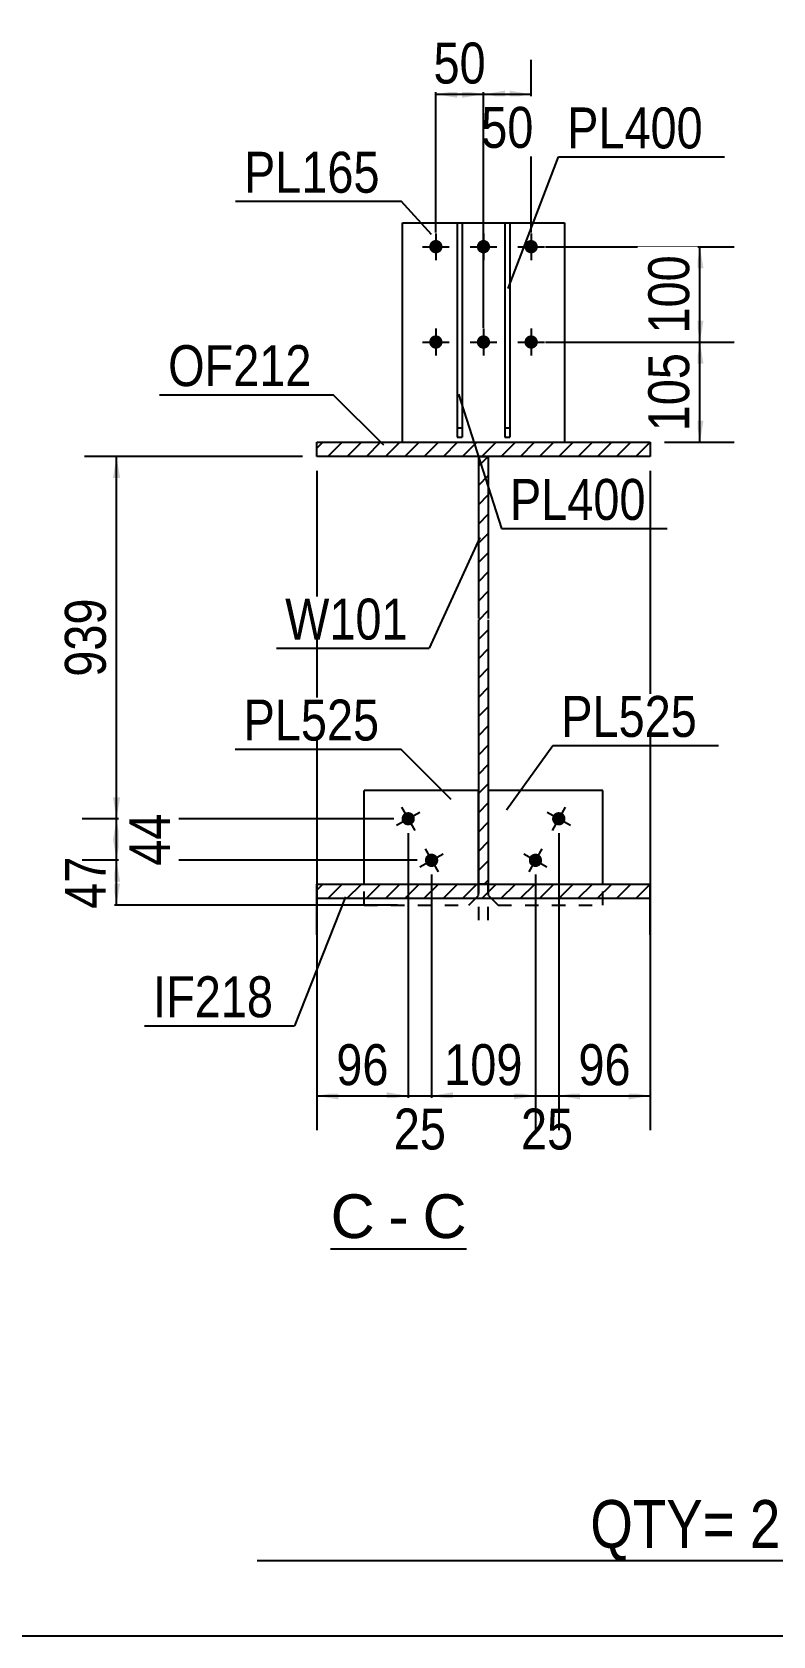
# Model space of a CAD drawing. Header units: millimetres. Extents: x -365 to 38, y -177 to 100.
# Drawn here: x -203.9 to -152.1, y -176.8 to -64.6 of the extents above; entities that cross this region are included whole.
import ezdxf

# ---------------------------------------------------------------- set-up
doc = ezdxf.new("R2010")
doc.units = ezdxf.units.MM
doc.linetypes.add('DXK_LINE_DOT1', pattern=[1.8814, 0.9407, -0.9407])
doc.styles.add('Arial', font='ARIAL.TTF', dxfattribs={"height": 0.2})
doc.styles.add('Arial Narrow', font='ARIALN.TTF', dxfattribs={"height": 0.2})

# ---------------------------------------------------------------- blocks, each defined once
blk = doc.blocks.new('Unknown-623384701-14217')
at = {"color": 5, "linetype": 'Continuous'}
blk.add_line((-362.03, -176.83), (37.97, -176.83), dxfattribs=at)
blk = doc.blocks.new('Unknown-623384701-14 - 22130')
at = {"color": 7, "linetype": 'Continuous'}
blk.add_line((-183.02, -149.75), (-173.51, -149.75), dxfattribs=at)
at = {"color": 0, "linetype": 'Continuous'}
for points in [[(-179.94, -149), (-179.94, -145.8), (-183.02, -145.8), (-183.02, -149)], [(-177.55, -149), (-177.55, -145.8), (-178.98, -145.8), (-178.98, -149)], [(-173.51, -149), (-173.51, -145.8), (-176.59, -145.8), (-176.59, -149)]]:
    blk.add_wipeout(points, dxfattribs=at)
at = {"color": 96, "linetype": 'Continuous', "style": 'Arial'}
for s, p in [('C', (-183.02, -149)), ('C', (-176.59, -149)), ('-', (-178.98, -149))]:
    blk.add_text(s, height=3.06, dxfattribs=at).set_placement(p)
blk = doc.blocks.new('Part-623384701-22136 - 22130')
at = {"linetype": 'Continuous'}
h = blk.add_hatch(dxfattribs=at)
h.set_pattern_fill('', scale=0.3, style=0, pattern_type=0)
h.set_pattern_definition([(45, (-171.9902, -94.3161), (-0.67352, 0.67352), [])])
h.paths.add_polyline_path([(-171.99, -124.24), (-171.99, -94.32), (-172.66, -94.32), (-172.66, -124.24)])
at = {"color": 2, "linetype": 'Continuous'}
for p, q in [((-172.66, -105.65), (-172.66, -94.32)), ((-172.66, -94.32), (-171.99, -94.32)), ((-171.99, -94.32), (-171.99, -105.65)), ((-172.66, -124.24), (-172.66, -105.75)), ((-171.99, -105.75), (-171.99, -124.24)), ((-171.99, -124.24), (-172.66, -124.24))]:
    blk.add_line(p, q, dxfattribs=at)
at = {"color": 7, "linetype": 'DXK_LINE_DOT1'}
for p, q in [((-172.66, -126.77), (-172.66, -124.24)), ((-171.99, -126.77), (-171.99, -124.24))]:
    blk.add_line(p, q, dxfattribs=at)
blk = doc.blocks.new('Part-623384701-22131 - 22130')
at = {"linetype": 'Continuous'}
h = blk.add_hatch(dxfattribs=at)
h.set_pattern_fill('', scale=0.3, style=0, pattern_type=0)
h.set_pattern_definition([(45, (-160.6569, -93.3161), (-0.67352, 0.67352), [])])
h.paths.add_polyline_path([(-160.66, -94.32), (-160.66, -93.32), (-183.99, -93.32), (-183.99, -94.32)])
at = {"color": 2, "linetype": 'Continuous'}
for p, q in [((-183.99, -94.32), (-183.99, -93.32)), ((-183.99, -93.32), (-160.66, -93.32)), ((-160.66, -93.32), (-160.66, -94.32)), ((-160.66, -94.32), (-183.99, -94.32))]:
    blk.add_line(p, q, dxfattribs=at)
blk = doc.blocks.new('Part-623384701-22186 - 22130')
at = {"color": 2, "linetype": 'Continuous'}
for p, q in [((-163.97, -117.7), (-171.97, -117.7)), ((-171.97, -124.24), (-171.97, -117.7)), ((-163.97, -124.24), (-163.97, -117.7))]:
    blk.add_line(p, q, dxfattribs=at)
at = {"color": 7, "linetype": 'DXK_LINE_DOT1'}
for p, q in [((-163.97, -117.7), (-171.97, -117.7)), ((-171.97, -125.04), (-171.97, -124.24)), ((-163.97, -125.7), (-163.97, -124.24)), ((-171.97, -125.04), (-171.3, -125.7)), ((-171.3, -125.7), (-163.97, -125.7)), ((-171.3, -125.7), (-171.3, -125.7))]:
    blk.add_line(p, q, dxfattribs=at)
blk = doc.blocks.new('Bolt-623384701-22250 - 22130')
at = {"linetype": 'Continuous'}
for points in [[(-175.19, -79.65), (-175.2, -79.75), (-175.23, -79.84), (-175.28, -79.92), (-175.34, -80), (-175.42, -80.05), (-175.51, -80.09), (-175.61, -80.11), (-175.71, -80.11), (-175.8, -80.09), (-175.89, -80.05), (-175.97, -80), (-176.03, -79.92), (-176.08, -79.84), (-176.11, -79.75), (-176.12, -79.65), (-176.11, -79.55), (-176.08, -79.46), (-176.03, -79.37), (-175.97, -79.3), (-175.89, -79.24), (-175.8, -79.2), (-175.71, -79.18), (-175.61, -79.18), (-175.51, -79.2), (-175.42, -79.24), (-175.34, -79.3), (-175.28, -79.37), (-175.23, -79.46), (-175.2, -79.55)], [(-171.86, -79.65), (-171.87, -79.75), (-171.9, -79.84), (-171.95, -79.92), (-172.01, -80), (-172.09, -80.05), (-172.18, -80.09), (-172.27, -80.11), (-172.37, -80.11), (-172.47, -80.09), (-172.56, -80.05), (-172.64, -80), (-172.7, -79.92), (-172.75, -79.84), (-172.78, -79.75), (-172.79, -79.65), (-172.78, -79.55), (-172.75, -79.46), (-172.7, -79.37), (-172.64, -79.3), (-172.56, -79.24), (-172.47, -79.2), (-172.37, -79.18), (-172.27, -79.18), (-172.18, -79.2), (-172.09, -79.24), (-172.01, -79.3), (-171.95, -79.37), (-171.9, -79.46), (-171.87, -79.55)], [(-168.52, -79.65), (-168.53, -79.75), (-168.56, -79.84), (-168.61, -79.92), (-168.68, -80), (-168.76, -80.05), (-168.85, -80.09), (-168.94, -80.11), (-169.04, -80.11), (-169.13, -80.09), (-169.22, -80.05), (-169.3, -80), (-169.37, -79.92), (-169.42, -79.84), (-169.45, -79.75), (-169.46, -79.65), (-169.45, -79.55), (-169.42, -79.46), (-169.37, -79.37), (-169.3, -79.3), (-169.22, -79.24), (-169.13, -79.2), (-169.04, -79.18), (-168.94, -79.18), (-168.85, -79.2), (-168.76, -79.24), (-168.68, -79.3), (-168.61, -79.37), (-168.56, -79.46), (-168.53, -79.55)], [(-175.19, -86.32), (-175.2, -86.41), (-175.23, -86.51), (-175.28, -86.59), (-175.34, -86.66), (-175.42, -86.72), (-175.51, -86.76), (-175.61, -86.78), (-175.71, -86.78), (-175.8, -86.76), (-175.89, -86.72), (-175.97, -86.66), (-176.03, -86.59), (-176.08, -86.51), (-176.11, -86.41), (-176.12, -86.32), (-176.11, -86.22), (-176.08, -86.13), (-176.03, -86.04), (-175.97, -85.97), (-175.89, -85.91), (-175.8, -85.87), (-175.71, -85.85), (-175.61, -85.85), (-175.51, -85.87), (-175.42, -85.91), (-175.34, -85.97), (-175.28, -86.04), (-175.23, -86.13), (-175.2, -86.22)], [(-171.86, -86.32), (-171.87, -86.41), (-171.9, -86.51), (-171.95, -86.59), (-172.01, -86.66), (-172.09, -86.72), (-172.18, -86.76), (-172.27, -86.78), (-172.37, -86.78), (-172.47, -86.76), (-172.56, -86.72), (-172.64, -86.66), (-172.7, -86.59), (-172.75, -86.51), (-172.78, -86.41), (-172.79, -86.32), (-172.78, -86.22), (-172.75, -86.13), (-172.7, -86.04), (-172.64, -85.97), (-172.56, -85.91), (-172.47, -85.87), (-172.37, -85.85), (-172.27, -85.85), (-172.18, -85.87), (-172.09, -85.91), (-172.01, -85.97), (-171.95, -86.04), (-171.9, -86.13), (-171.87, -86.22)], [(-168.52, -86.32), (-168.53, -86.41), (-168.56, -86.51), (-168.61, -86.59), (-168.68, -86.66), (-168.76, -86.72), (-168.85, -86.76), (-168.94, -86.78), (-169.04, -86.78), (-169.13, -86.76), (-169.22, -86.72), (-169.3, -86.66), (-169.37, -86.59), (-169.42, -86.51), (-169.45, -86.41), (-169.46, -86.32), (-169.45, -86.22), (-169.42, -86.13), (-169.37, -86.04), (-169.3, -85.97), (-169.22, -85.91), (-169.13, -85.87), (-169.04, -85.85), (-168.94, -85.85), (-168.85, -85.87), (-168.76, -85.91), (-168.68, -85.97), (-168.61, -86.04), (-168.56, -86.13), (-168.53, -86.22)]]:
    blk.add_hatch(color=3, dxfattribs=at).paths.add_polyline_path(points)
at = {"color": 3, "linetype": 'Continuous'}
for p, q in [((-176.59, -79.65), (-174.72, -79.65)), ((-175.66, -78.72), (-175.66, -80.58)), ((-173.26, -79.65), (-171.39, -79.65)), ((-172.32, -78.72), (-172.32, -80.58)), ((-169.92, -79.65), (-168.06, -79.65)), ((-168.99, -78.72), (-168.99, -80.58)), ((-176.59, -86.32), (-174.72, -86.32)), ((-175.66, -85.38), (-175.66, -87.25)), ((-173.26, -86.32), (-171.39, -86.32)), ((-172.32, -85.38), (-172.32, -87.25)), ((-169.92, -86.32), (-168.06, -86.32)), ((-168.99, -85.38), (-168.99, -87.25))]:
    blk.add_line(p, q, dxfattribs=at)
blk = doc.blocks.new('Part-623384701-22138 - 22130')
at = {"linetype": 'Continuous'}
h = blk.add_hatch(dxfattribs=at)
h.set_pattern_fill('', scale=0.3, style=0, pattern_type=0)
h.set_pattern_definition([(45, (-160.6569, -124.2368), (-0.67352, 0.67352), [])])
h.paths.add_polyline_path([(-160.66, -125.25), (-160.66, -124.24), (-183.99, -124.24), (-183.99, -125.25)])
at = {"color": 7, "linetype": 'DXK_LINE_DOT1'}
for p, q in [((-183.99, -125.25), (-183.99, -124.24)), ((-160.66, -125.25), (-160.66, -124.24))]:
    blk.add_line(p, q, dxfattribs=at)
at = {"color": 2, "linetype": 'Continuous'}
for p, q in [((-183.99, -125.25), (-183.99, -124.24)), ((-183.99, -124.24), (-160.66, -124.24)), ((-160.66, -124.24), (-160.66, -125.25)), ((-183.99, -127.78), (-183.99, -125.25)), ((-160.66, -125.25), (-183.99, -125.25)), ((-160.66, -127.78), (-160.66, -125.25))]:
    blk.add_line(p, q, dxfattribs=at)
blk = doc.blocks.new('Part-623384701-22174 - 22130')
at = {"color": 2, "linetype": 'Continuous'}
for p, q in [((-177.99, -93.32), (-177.99, -77.98)), ((-177.99, -77.98), (-166.66, -77.98)), ((-166.66, -77.98), (-166.66, -93.32))]:
    blk.add_line(p, q, dxfattribs=at)
at = {"color": 7, "linetype": 'DXK_LINE_DOT1'}
for p, q in [((-177.99, -77.98), (-166.66, -77.98)), ((-177.99, -93.32), (-177.99, -93.32)), ((-177.99, -93.32), (-177.99, -93.32)), ((-177.99, -93.32), (-166.66, -93.32)), ((-166.66, -93.32), (-166.66, -93.32)), ((-166.66, -93.32), (-166.66, -93.32))]:
    blk.add_line(p, q, dxfattribs=at)
blk = doc.blocks.new('Part-623384701-22183 - 22130')
at = {"color": 2, "linetype": 'Continuous'}
for p, q in [((-170.82, -77.98), (-170.82, -92.98)), ((-170.82, -77.98), (-170.49, -77.98)), ((-170.49, -77.98), (-170.49, -92.98)), ((-170.82, -92.98), (-170.49, -92.98)), ((-170.82, -92.98), (-170.49, -92.98))]:
    blk.add_line(p, q, dxfattribs=at)
at = {"color": 7, "linetype": 'DXK_LINE_DOT1'}
for p, q in [((-170.82, -92.32), (-170.49, -92.32)), ((-170.82, -92.98), (-170.82, -92.98)), ((-170.49, -92.98), (-170.49, -92.98))]:
    blk.add_line(p, q, dxfattribs=at)
blk = doc.blocks.new('Part-623384701-24042 - 22130')
at = {"color": 2, "linetype": 'Continuous'}
for p, q in [((-172.68, -117.7), (-180.68, -117.7)), ((-180.68, -124.24), (-180.68, -117.7)), ((-172.68, -124.24), (-172.68, -117.7))]:
    blk.add_line(p, q, dxfattribs=at)
at = {"color": 7, "linetype": 'DXK_LINE_DOT1'}
for p, q in [((-172.68, -117.7), (-180.68, -117.7)), ((-180.68, -125.7), (-180.68, -124.24)), ((-172.68, -125.04), (-172.68, -124.24)), ((-173.34, -125.7), (-172.68, -125.04)), ((-180.68, -125.7), (-173.34, -125.7)), ((-173.34, -125.7), (-173.34, -125.7))]:
    blk.add_line(p, q, dxfattribs=at)
blk = doc.blocks.new('Part-623384701-24048 - 22130')
at = {"color": 2, "linetype": 'Continuous'}
for p, q in [((-174.16, -77.98), (-174.16, -92.98)), ((-174.16, -77.98), (-173.82, -77.98)), ((-173.82, -77.98), (-173.82, -92.98)), ((-174.16, -92.98), (-173.82, -92.98)), ((-174.16, -92.98), (-173.82, -92.98))]:
    blk.add_line(p, q, dxfattribs=at)
at = {"color": 7, "linetype": 'DXK_LINE_DOT1'}
for p, q in [((-174.16, -92.32), (-173.82, -92.32)), ((-174.16, -92.98), (-174.16, -92.98)), ((-173.82, -92.98), (-173.82, -92.98))]:
    blk.add_line(p, q, dxfattribs=at)
blk = doc.blocks.new('Bolt-623384701-24056 - 22130')
at = {"linetype": 'Continuous'}
for points in [[(-166.65, -119.9), (-166.7, -119.97), (-166.78, -120.04), (-166.86, -120.09), (-166.95, -120.12), (-167.05, -120.13), (-167.15, -120.12), (-167.24, -120.09), (-167.33, -120.05), (-167.4, -119.98), (-167.46, -119.9), (-167.5, -119.82), (-167.52, -119.72), (-167.52, -119.62), (-167.5, -119.53), (-167.46, -119.44), (-167.41, -119.36), (-167.33, -119.29), (-167.25, -119.24), (-167.16, -119.21), (-167.06, -119.2), (-166.96, -119.21), (-166.87, -119.24), (-166.78, -119.29), (-166.71, -119.35), (-166.65, -119.43), (-166.61, -119.52), (-166.59, -119.61), (-166.59, -119.71), (-166.61, -119.81)], [(-168.28, -122.8), (-168.34, -122.88), (-168.41, -122.95), (-168.5, -123), (-168.59, -123.03), (-168.69, -123.04), (-168.78, -123.03), (-168.88, -123), (-168.96, -122.95), (-169.03, -122.89), (-169.09, -122.81), (-169.13, -122.72), (-169.15, -122.63), (-169.15, -122.53), (-169.14, -122.43), (-169.1, -122.34), (-169.04, -122.26), (-168.97, -122.2), (-168.88, -122.15), (-168.79, -122.12), (-168.7, -122.1), (-168.6, -122.11), (-168.51, -122.14), (-168.42, -122.19), (-168.35, -122.26), (-168.29, -122.33), (-168.25, -122.42), (-168.23, -122.52), (-168.23, -122.61), (-168.24, -122.71)]]:
    blk.add_hatch(color=3, dxfattribs=at).paths.add_polyline_path(points)
at = {"color": 3, "linetype": 'Continuous'}
for p, q in [((-166.6, -118.85), (-167.51, -120.48)), ((-167.87, -119.21), (-166.24, -120.12)), ((-169.5, -122.11), (-167.88, -123.03)), ((-168.23, -121.76), (-169.15, -123.38))]:
    blk.add_line(p, q, dxfattribs=at)
blk = doc.blocks.new('Bolt-623384701-24068 - 22130')
at = {"linetype": 'Continuous'}
for points in [[(-177.19, -119.44), (-177.15, -119.53), (-177.13, -119.62), (-177.13, -119.72), (-177.15, -119.82), (-177.19, -119.9), (-177.25, -119.98), (-177.32, -120.05), (-177.41, -120.09), (-177.5, -120.12), (-177.6, -120.13), (-177.69, -120.12), (-177.79, -120.09), (-177.87, -120.04), (-177.94, -119.97), (-178, -119.9), (-178.04, -119.81), (-178.06, -119.71), (-178.06, -119.61), (-178.03, -119.52), (-177.99, -119.43), (-177.94, -119.35), (-177.86, -119.29), (-177.78, -119.24), (-177.68, -119.21), (-177.59, -119.2), (-177.49, -119.21), (-177.4, -119.24), (-177.31, -119.29), (-177.24, -119.36)], [(-175.55, -122.34), (-175.51, -122.43), (-175.49, -122.53), (-175.49, -122.63), (-175.51, -122.72), (-175.56, -122.81), (-175.61, -122.89), (-175.69, -122.95), (-175.77, -123), (-175.86, -123.03), (-175.96, -123.04), (-176.06, -123.03), (-176.15, -123), (-176.24, -122.95), (-176.31, -122.88), (-176.36, -122.8), (-176.4, -122.71), (-176.42, -122.61), (-176.42, -122.52), (-176.4, -122.42), (-176.36, -122.33), (-176.3, -122.26), (-176.23, -122.19), (-176.14, -122.14), (-176.05, -122.11), (-175.95, -122.1), (-175.85, -122.12), (-175.76, -122.15), (-175.68, -122.2), (-175.61, -122.26)]]:
    blk.add_hatch(color=3, dxfattribs=at).paths.add_polyline_path(points)
at = {"color": 3, "linetype": 'Continuous'}
for p, q in [((-178.05, -118.85), (-177.13, -120.48)), ((-178.41, -120.12), (-176.78, -119.21)), ((-176.77, -123.03), (-175.14, -122.11)), ((-176.41, -121.76), (-175.5, -123.38))]:
    blk.add_line(p, q, dxfattribs=at)
blk = doc.blocks.new('StraightDimension-623384701-27260 - 22130')
at = {"linetype": 'Continuous'}
for points in [[(-182.49, -139.3), (-183.99, -139.05), (-182.49, -138.8)], [(-179.09, -138.8), (-177.59, -139.05), (-179.09, -139.3)]]:
    blk.add_hatch(color=7, dxfattribs=at).paths.add_polyline_path(points)
at = {"color": 7, "linetype": 'Continuous'}
for p, q in [((-183.99, -95.32), (-183.99, -141.45)), ((-177.59, -120.67), (-177.59, -141.45)), ((-183.99, -139.05), (-177.59, -139.05))]:
    blk.add_line(p, q, dxfattribs=at)
at = {"color": 0}
blk.add_wipeout([(-178.36, -138.9), (-178.36, -134.7), (-183.22, -134.7), (-183.22, -138.9)], dxfattribs=at)
at = {"color": 3, "style": 'Arial Narrow'}
blk.add_text('96', height=2.863, dxfattribs=at).set_placement((-182.62, -138.3))
blk = doc.blocks.new('StraightDimension-623384701-27257 - 22130')
at = {"linetype": 'Continuous'}
for points in [[(-170.19, -138.8), (-168.69, -139.05), (-170.19, -139.3)], [(-165.56, -139.3), (-167.06, -139.05), (-165.56, -138.8)]]:
    blk.add_hatch(color=7, dxfattribs=at).paths.add_polyline_path(points)
at = {"color": 7, "linetype": 'Continuous'}
for p, q in [((-167.06, -120.67), (-167.06, -141.3)), ((-168.69, -123.57), (-168.69, -141.3)), ((-168.69, -139.05), (-167.06, -139.05))]:
    blk.add_line(p, q, dxfattribs=at)
at = {"color": 0}
blk.add_wipeout([(-165.44, -143.4), (-165.44, -139.2), (-170.3, -139.2), (-170.3, -143.4)], dxfattribs=at)
at = {"color": 3, "style": 'Arial Narrow'}
blk.add_text('25', height=2.863, dxfattribs=at).set_placement((-169.7, -142.8))
blk = doc.blocks.new('StraightDimension-623384701-27307 - 22130')
at = {"linetype": 'Continuous'}
for points in [[(-198.25, -95.82), (-198, -94.32), (-197.75, -95.82)], [(-197.75, -118.17), (-198, -119.67), (-198.25, -118.17)]]:
    blk.add_hatch(color=7, dxfattribs=at).paths.add_polyline_path(points)
at = {"color": 7, "linetype": 'Continuous'}
for p, q in [((-184.99, -94.32), (-200.25, -94.32)), ((-198, -119.67), (-198, -94.32)), ((-178.59, -119.67), (-200.25, -119.67))]:
    blk.add_line(p, q, dxfattribs=at)
at = {"color": 0}
blk.add_wipeout([(-198.15, -103.65), (-202.35, -103.65), (-202.35, -110.33), (-198.15, -110.33)], dxfattribs=at)
at = {"color": 3, "style": 'Arial Narrow'}
blk.add_text('939', height=2.863, rotation=90.0002, dxfattribs=at).set_placement((-198.75, -109.73))
blk = doc.blocks.new('StraightDimension-623384701-27373 - 22130')
at = {"linetype": 'Continuous'}
for points in [[(-170.82, -69.23), (-172.32, -68.98), (-170.82, -68.73)], [(-170.49, -68.73), (-168.99, -68.98), (-170.49, -69.23)]]:
    blk.add_hatch(color=7, dxfattribs=at).paths.add_polyline_path(points)
at = {"color": 7, "linetype": 'Continuous'}
for p, q in [((-172.32, -85.32), (-172.32, -66.58)), ((-168.99, -78.65), (-168.99, -66.58)), ((-172.32, -68.98), (-168.99, -68.98))]:
    blk.add_line(p, q, dxfattribs=at)
at = {"color": 0}
blk.add_wipeout([(-168.23, -73.33), (-168.23, -69.13), (-173.08, -69.13), (-173.08, -73.33)], dxfattribs=at)
at = {"color": 3, "style": 'Arial Narrow'}
blk.add_text('50', height=2.863, dxfattribs=at).set_placement((-172.48, -72.73))
blk = doc.blocks.new('StraightDimension-623384701-27309 - 22130')
at = {"linetype": 'Continuous'}
for points in [[(-198.25, -124.07), (-198, -122.57), (-197.75, -124.07)], [(-197.75, -124.2), (-198, -125.7), (-198.25, -124.2)]]:
    blk.add_hatch(color=7, dxfattribs=at).paths.add_polyline_path(points)
at = {"color": 7, "linetype": 'Continuous'}
for p, q in [((-176.96, -122.57), (-200.25, -122.57)), ((-198, -125.7), (-198, -122.57)), ((-178.34, -125.7), (-200.25, -125.7))]:
    blk.add_line(p, q, dxfattribs=at)
at = {"color": 0}
blk.add_wipeout([(-198.15, -121.71), (-202.35, -121.71), (-202.35, -126.57), (-198.15, -126.57)], dxfattribs=at)
at = {"color": 3, "style": 'Arial Narrow'}
blk.add_text('47', height=2.863, rotation=90.0002, dxfattribs=at).set_placement((-198.75, -125.97))
blk = doc.blocks.new('StraightDimension-623384701-22703 - 22130')
at = {"linetype": 'Continuous'}
for points in [[(-157.43, -81.15), (-157.18, -79.65), (-156.93, -81.15)], [(-156.93, -84.82), (-157.18, -86.32), (-157.43, -84.82)]]:
    blk.add_hatch(color=7, dxfattribs=at).paths.add_polyline_path(points)
at = {"color": 7, "linetype": 'Continuous'}
for p, q in [((-167.99, -79.65), (-154.78, -79.65)), ((-157.18, -86.32), (-157.18, -79.65)), ((-167.99, -86.32), (-154.78, -86.32))]:
    blk.add_line(p, q, dxfattribs=at)
at = {"color": 0}
blk.add_wipeout([(-157.33, -79.64), (-161.53, -79.64), (-161.53, -86.32), (-157.33, -86.32)], dxfattribs=at)
at = {"color": 3, "style": 'Arial Narrow'}
blk.add_text('100', height=2.863, rotation=90.0002, dxfattribs=at).set_placement((-157.93, -85.72))
blk = doc.blocks.new('StraightDimension-623384701-22704 - 22130')
at = {"linetype": 'Continuous'}
for points in [[(-157.43, -87.82), (-157.18, -86.32), (-156.93, -87.82)], [(-156.93, -91.82), (-157.18, -93.32), (-157.43, -91.82)]]:
    blk.add_hatch(color=7, dxfattribs=at).paths.add_polyline_path(points)
at = {"color": 7, "linetype": 'Continuous'}
for p, q in [((-167.99, -86.32), (-154.78, -86.32)), ((-157.18, -93.32), (-157.18, -86.32)), ((-159.66, -93.32), (-154.78, -93.32))]:
    blk.add_line(p, q, dxfattribs=at)
at = {"color": 0}
blk.add_wipeout([(-157.33, -86.47), (-161.53, -86.47), (-161.53, -93.16), (-157.33, -93.16)], dxfattribs=at)
at = {"color": 3, "style": 'Arial Narrow'}
blk.add_text('105', height=2.863, rotation=90.0002, dxfattribs=at).set_placement((-157.93, -92.56))
blk = doc.blocks.new('StraightDimension-623384701-27256 - 22130')
at = {"linetype": 'Continuous'}
for points in [[(-165.56, -139.3), (-167.06, -139.05), (-165.56, -138.8)], [(-162.16, -138.8), (-160.66, -139.05), (-162.16, -139.3)]]:
    blk.add_hatch(color=7, dxfattribs=at).paths.add_polyline_path(points)
at = {"color": 7, "linetype": 'Continuous'}
for p, q in [((-160.66, -95.32), (-160.66, -141.45)), ((-167.06, -120.67), (-167.06, -141.45)), ((-167.06, -139.05), (-160.66, -139.05))]:
    blk.add_line(p, q, dxfattribs=at)
at = {"color": 0}
blk.add_wipeout([(-161.43, -138.9), (-161.43, -134.7), (-166.28, -134.7), (-166.28, -138.9)], dxfattribs=at)
at = {"color": 3, "style": 'Arial Narrow'}
blk.add_text('96', height=2.863, dxfattribs=at).set_placement((-165.68, -138.3))
blk = doc.blocks.new('StraightDimension-623384701-27258 - 22130')
at = {"linetype": 'Continuous'}
for points in [[(-174.46, -139.3), (-175.96, -139.05), (-174.46, -138.8)], [(-170.19, -138.8), (-168.69, -139.05), (-170.19, -139.3)]]:
    blk.add_hatch(color=7, dxfattribs=at).paths.add_polyline_path(points)
at = {"color": 7, "linetype": 'Continuous'}
for p, q in [((-175.96, -123.57), (-175.96, -141.45)), ((-168.69, -123.57), (-168.69, -141.45)), ((-175.96, -139.05), (-168.69, -139.05))]:
    blk.add_line(p, q, dxfattribs=at)
at = {"color": 0}
blk.add_wipeout([(-168.98, -138.9), (-168.98, -134.7), (-175.67, -134.7), (-175.67, -138.9)], dxfattribs=at)
at = {"color": 3, "style": 'Arial Narrow'}
blk.add_text('109', height=2.863, dxfattribs=at).set_placement((-175.07, -138.3))
blk = doc.blocks.new('StraightDimension-623384701-27259 - 22130')
at = {"linetype": 'Continuous'}
for points in [[(-179.09, -138.8), (-177.59, -139.05), (-179.09, -139.3)], [(-174.46, -139.3), (-175.96, -139.05), (-174.46, -138.8)]]:
    blk.add_hatch(color=7, dxfattribs=at).paths.add_polyline_path(points)
at = {"color": 7, "linetype": 'Continuous'}
for p, q in [((-177.59, -120.67), (-177.59, -141.3)), ((-175.96, -123.57), (-175.96, -141.3)), ((-177.59, -139.05), (-175.96, -139.05))]:
    blk.add_line(p, q, dxfattribs=at)
at = {"color": 0}
blk.add_wipeout([(-174.35, -143.4), (-174.35, -139.2), (-179.2, -139.2), (-179.2, -143.4)], dxfattribs=at)
at = {"color": 3, "style": 'Arial Narrow'}
blk.add_text('25', height=2.863, dxfattribs=at).set_placement((-178.6, -142.8))
blk = doc.blocks.new('StraightDimension-623384701-27308 - 22130')
at = {"linetype": 'Continuous'}
for points in [[(-198.25, -121.17), (-198, -119.67), (-197.75, -121.17)], [(-197.75, -121.07), (-198, -122.57), (-198.25, -121.07)]]:
    blk.add_hatch(color=7, dxfattribs=at).paths.add_polyline_path(points)
at = {"color": 7, "linetype": 'Continuous'}
for p, q in [((-178.59, -119.67), (-200.4, -119.67)), ((-198, -122.57), (-198, -119.67)), ((-176.96, -122.57), (-200.4, -122.57))]:
    blk.add_line(p, q, dxfattribs=at)
at = {"color": 0}
blk.add_wipeout([(-193.65, -118.69), (-197.85, -118.69), (-197.85, -123.55), (-193.65, -123.55)], dxfattribs=at)
at = {"color": 3, "style": 'Arial Narrow'}
blk.add_text('44', height=2.863, rotation=90.0002, dxfattribs=at).set_placement((-194.25, -122.95))
blk = doc.blocks.new('StraightDimension-623384701-27374 - 22130')
at = {"linetype": 'Continuous'}
for points in [[(-174.16, -69.23), (-175.66, -68.98), (-174.16, -68.73)], [(-173.82, -68.73), (-172.32, -68.98), (-173.82, -69.23)]]:
    blk.add_hatch(color=7, dxfattribs=at).paths.add_polyline_path(points)
at = {"color": 7, "linetype": 'Continuous'}
for p, q in [((-175.66, -78.65), (-175.66, -66.73)), ((-172.32, -85.32), (-172.32, -66.73)), ((-175.66, -68.98), (-172.32, -68.98))]:
    blk.add_line(p, q, dxfattribs=at)
at = {"color": 0}
blk.add_wipeout([(-171.56, -68.83), (-171.56, -64.63), (-176.42, -64.63), (-176.42, -68.83)], dxfattribs=at)
at = {"color": 3, "style": 'Arial Narrow'}
blk.add_text('50', height=2.863, dxfattribs=at).set_placement((-175.82, -68.23))
blk = doc.blocks.new('CBS_CALLOFF-623384701-34647')
at = {"color": 7, "linetype": 'Continuous'}
blk.add_line((-188.15, -171.56), (-71.92, -171.58), dxfattribs=at)
at = {"color": 3, "linetype": 'Continuous', "style": 'Arial Narrow'}
blk.add_text('QTY= 2 Nos.      RAFTER     MKD : RF47', height=3.3405, dxfattribs=at).set_placement((-164.85, -170.67))
blk = doc.blocks.new('Mark-623384701-22282 - 22130')
at = {"color": 7, "linetype": 'Continuous'}
for p in [(-194.99, -90), (-179.3, -93.54)]:
    blk.add_line(p, (-182.84, -90), dxfattribs=at)
at = {"color": 0}
blk.add_wipeout([(-184.34, -89.4), (-184.34, -86.4), (-194.39, -86.4), (-194.39, -89.4)], dxfattribs=at)
blk.add_wipeout([(-184.34, -89.4), (-184.34, -86.4), (-194.39, -86.4), (-194.39, -89.4)], dxfattribs=at)
at = {"color": 3, "style": 'Arial Narrow'}
blk.add_text('OF212', height=2.863, dxfattribs=at).set_placement((-194.39, -89.4))
blk = doc.blocks.new('Mark-623384701-22285 - 22130')
at = {"color": 7, "linetype": 'Continuous'}
for p in [(-172.58, -100), (-186.8, -107.73)]:
    blk.add_line(p, (-176.12, -107.73), dxfattribs=at)
at = {"color": 0}
blk.add_wipeout([(-177.62, -107.13), (-177.62, -104.13), (-186.2, -104.13), (-186.2, -107.13)], dxfattribs=at)
blk.add_wipeout([(-177.62, -107.13), (-177.62, -104.13), (-186.2, -104.13), (-186.2, -107.13)], dxfattribs=at)
at = {"color": 3, "style": 'Arial Narrow'}
blk.add_text('W101', height=2.863, dxfattribs=at).set_placement((-186.2, -107.13))
blk = doc.blocks.new('Mark-623384701-22288 - 22130')
at = {"color": 7, "linetype": 'Continuous'}
for p in [(-181.99, -125.13), (-196.04, -134.15)]:
    blk.add_line(p, (-185.54, -134.15), dxfattribs=at)
at = {"color": 0}
blk.add_wipeout([(-187.04, -133.55), (-187.04, -130.55), (-195.44, -130.55), (-195.44, -133.55)], dxfattribs=at)
blk.add_wipeout([(-187.04, -133.55), (-187.04, -130.55), (-195.44, -130.55), (-195.44, -133.55)], dxfattribs=at)
at = {"color": 3, "style": 'Arial Narrow'}
blk.add_text('IF218', height=2.863, dxfattribs=at).set_placement((-195.44, -133.55))
blk = doc.blocks.new('Mark-623384701-22291 - 22130')
at = {"color": 7, "linetype": 'Continuous'}
for p in [(-189.68, -76.47), (-175.95, -78.8)]:
    blk.add_line(p, (-178.08, -76.47), dxfattribs=at)
at = {"color": 0}
blk.add_wipeout([(-179.58, -75.87), (-179.58, -72.87), (-189.08, -72.87), (-189.08, -75.87)], dxfattribs=at)
blk.add_wipeout([(-179.58, -75.87), (-179.58, -72.87), (-189.08, -72.87), (-189.08, -75.87)], dxfattribs=at)
at = {"color": 3, "style": 'Arial Narrow'}
blk.add_text('PL165', height=2.863, dxfattribs=at).set_placement((-189.08, -75.87))
blk = doc.blocks.new('Mark-623384701-22294 - 22130')
at = {"color": 7, "linetype": 'Continuous'}
for p, q in [((-170.6, -82.56), (-167.07, -73.37)), ((-167.07, -73.37), (-155.46, -73.37))]:
    blk.add_line(p, q, dxfattribs=at)
at = {"color": 0}
blk.add_wipeout([(-156.96, -72.77), (-156.96, -69.77), (-166.47, -69.77), (-166.47, -72.77)], dxfattribs=at)
blk.add_wipeout([(-156.96, -72.77), (-156.96, -69.77), (-166.47, -69.77), (-166.47, -72.77)], dxfattribs=at)
at = {"color": 3, "style": 'Arial Narrow'}
blk.add_text('PL400', height=2.863, dxfattribs=at).set_placement((-166.47, -72.77))
blk = doc.blocks.new('Mark-623384701-22297 - 22130')
at = {"color": 7, "linetype": 'Continuous'}
for p, q in [((-170.72, -119.03), (-167.48, -114.54)), ((-167.48, -114.54), (-155.88, -114.54))]:
    blk.add_line(p, q, dxfattribs=at)
at = {"color": 0}
blk.add_wipeout([(-157.38, -113.94), (-157.38, -110.94), (-166.88, -110.94), (-166.88, -113.94)], dxfattribs=at)
blk.add_wipeout([(-157.38, -113.94), (-157.38, -110.94), (-166.88, -110.94), (-166.88, -113.94)], dxfattribs=at)
at = {"color": 3, "style": 'Arial Narrow'}
blk.add_text('PL525', height=2.863, dxfattribs=at).set_placement((-166.88, -113.94))
blk = doc.blocks.new('Mark-623384701-24193 - 22130')
at = {"color": 7, "linetype": 'Continuous'}
for p, q in [((-174.07, -89.96), (-171.07, -99.36)), ((-171.07, -99.36), (-159.47, -99.36))]:
    blk.add_line(p, q, dxfattribs=at)
at = {"color": 0}
blk.add_wipeout([(-160.97, -98.76), (-160.97, -95.76), (-170.47, -95.76), (-170.47, -98.76)], dxfattribs=at)
blk.add_wipeout([(-160.97, -98.76), (-160.97, -95.76), (-170.47, -95.76), (-170.47, -98.76)], dxfattribs=at)
at = {"color": 3, "style": 'Arial Narrow'}
blk.add_text('PL400', height=2.863, dxfattribs=at).set_placement((-170.47, -98.76))
blk = doc.blocks.new('Mark-623384701-24190 - 22130')
at = {"color": 7, "linetype": 'Continuous'}
for p in [(-189.71, -114.79), (-174.58, -118.33)]:
    blk.add_line(p, (-178.11, -114.79), dxfattribs=at)
at = {"color": 0}
blk.add_wipeout([(-179.61, -114.19), (-179.61, -111.19), (-189.11, -111.19), (-189.11, -114.19)], dxfattribs=at)
blk.add_wipeout([(-179.61, -114.19), (-179.61, -111.19), (-189.11, -111.19), (-189.11, -114.19)], dxfattribs=at)
at = {"color": 3, "style": 'Arial Narrow'}
blk.add_text('PL525', height=2.863, dxfattribs=at).set_placement((-189.11, -114.19))

msp = doc.modelspace()

# ---------------------------------------------------------------- block references
for name in ['Unknown-623384701-14217', 'Part-623384701-22174 - 22130', 'Part-623384701-24048 - 22130', 'Part-623384701-22183 - 22130', 'Bolt-623384701-22250 - 22130', 'Part-623384701-22131 - 22130', 'Part-623384701-22136 - 22130', 'Part-623384701-24042 - 22130', 'Part-623384701-22186 - 22130', 'Bolt-623384701-24068 - 22130', 'Bolt-623384701-24056 - 22130', 'Part-623384701-22138 - 22130', 'CBS_CALLOFF-623384701-34647']:
    msp.add_blockref(name, (0, 0))

# ---------------------------------------------------------------- next in the draw order: block references
for name in ['StraightDimension-623384701-27373 - 22130', 'Mark-623384701-22282 - 22130', 'StraightDimension-623384701-27260 - 22130', 'StraightDimension-623384701-27257 - 22130', 'Unknown-623384701-14 - 22130']:
    msp.add_blockref(name, (0, 0))

# ---------------------------------------------------------------- next in the draw order: block references
for name in ['StraightDimension-623384701-27374 - 22130', 'StraightDimension-623384701-22703 - 22130', 'StraightDimension-623384701-27307 - 22130', 'StraightDimension-623384701-27256 - 22130', 'StraightDimension-623384701-27309 - 22130', 'StraightDimension-623384701-27258 - 22130']:
    msp.add_blockref(name, (0, 0))

# ---------------------------------------------------------------- next in the draw order: block references
for name in ['Mark-623384701-22294 - 22130', 'Mark-623384701-22291 - 22130', 'StraightDimension-623384701-22704 - 22130', 'Mark-623384701-22285 - 22130', 'Mark-623384701-22297 - 22130', 'StraightDimension-623384701-27259 - 22130', 'Mark-623384701-22288 - 22130']:
    msp.add_blockref(name, (0, 0))

# ---------------------------------------------------------------- next in the draw order: block references
for name in ['Mark-623384701-24193 - 22130', 'StraightDimension-623384701-27308 - 22130']:
    msp.add_blockref(name, (0, 0))

# ---------------------------------------------------------------- next in the draw order: block references
msp.add_blockref('Mark-623384701-24190 - 22130', (0, 0))

doc.saveas('drawing.dxf')
